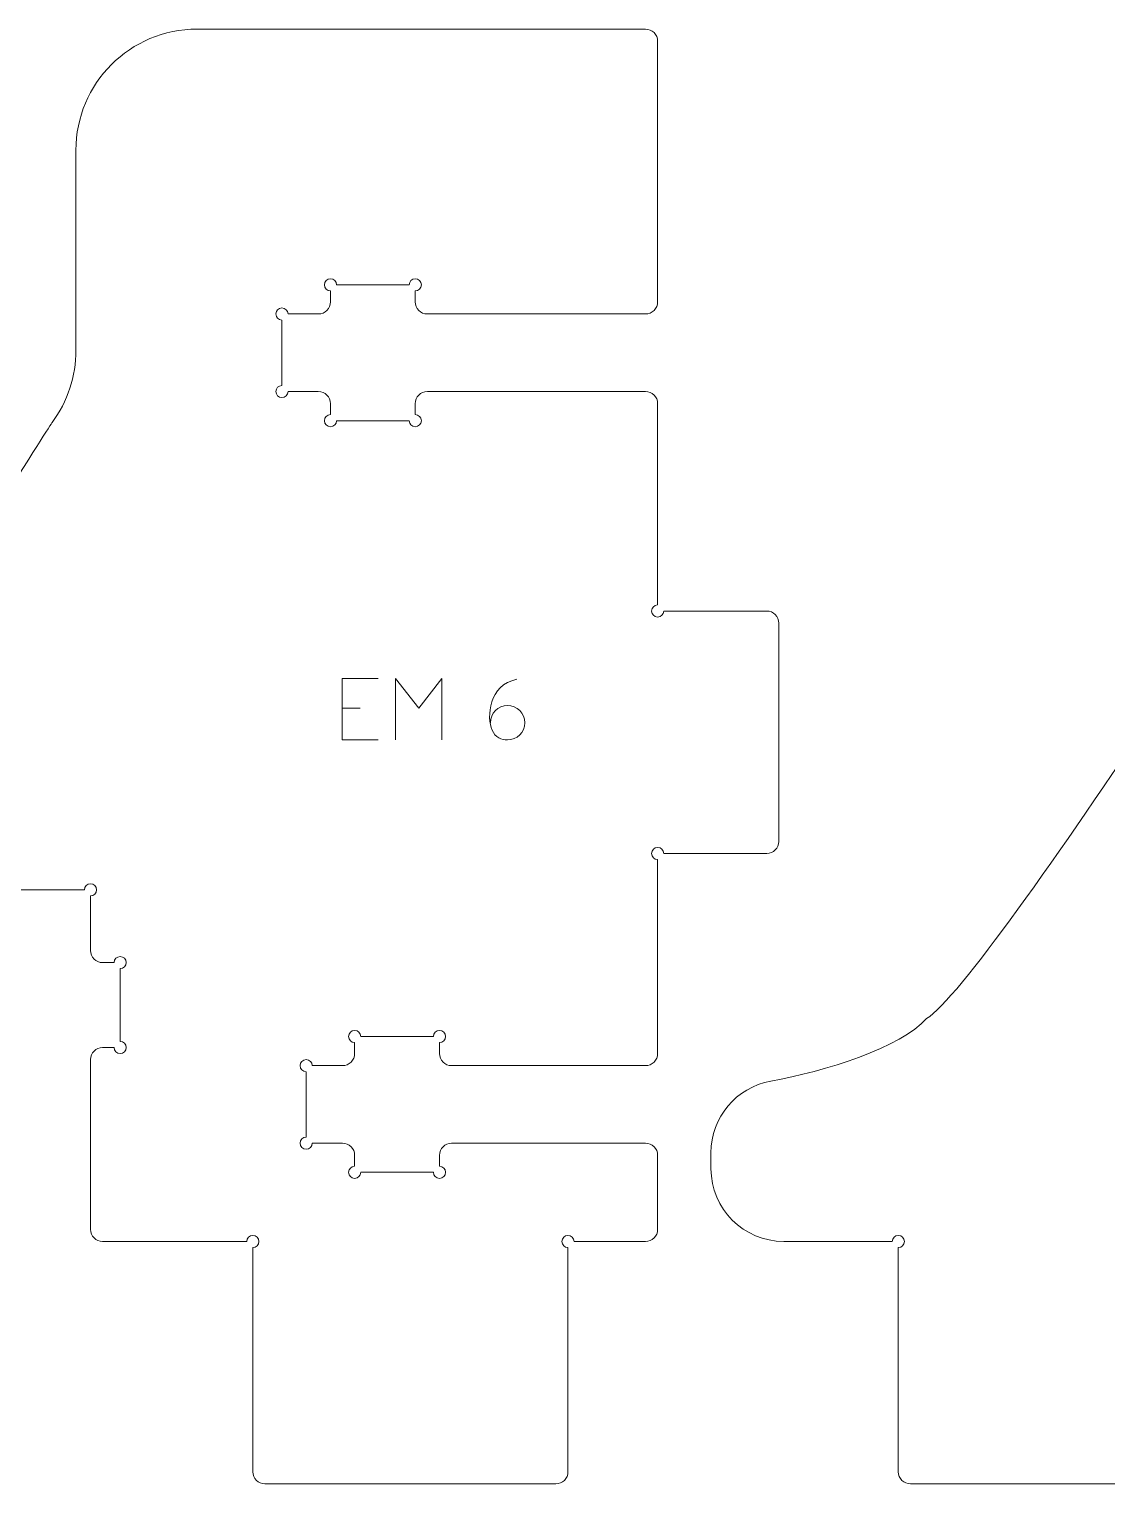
# Model space of a CAD drawing. Header units: inches. Extents: x 2 to 349, y -345 to -5.
# Drawn here: x 81.1 to 125.5, y -288.7 to -228.7 of the extents above; entities that cross this region are included whole.
import ezdxf

# ---------------------------------------------------------------- set-up
doc = ezdxf.new("R2010")
doc.units = ezdxf.units.IN
doc.header["$MEASUREMENT"] = 0
doc.layers.add('exterieur', color=7, linetype='Continuous')
doc.layers.add('gravure', color=7, linetype='Continuous')

# ---------------------------------------------------------------- blocks, each defined once
blk = doc.blocks.new('block 1030')
at = {"layer": 'exterieur', "lineweight": 0}
blk.add_open_spline([(82.026, -244.903), (82.026, -244.903), (67.459, -267.899), (64.873, -269.492)], degree=3, dxfattribs=at)
blk = doc.blocks.new('block 1031')
at = {"layer": 'exterieur', "lineweight": 0}
blk.add_lwpolyline([(83.008, -233.681), (83.008, -241.927)], dxfattribs=at)
blk = doc.blocks.new('block 1032')
at = {"layer": 'exterieur', "lineweight": 0}
blk.add_lwpolyline([(106.509, -228.681), (88.008, -228.681)], dxfattribs=at)
blk = doc.blocks.new('block 1033')
at = {"layer": 'exterieur', "lineweight": 0}
blk.add_lwpolyline([(107.008, -239.931), (107.008, -229.181)], dxfattribs=at)
blk = doc.blocks.new('block 1034')
at = {"layer": 'exterieur', "lineweight": 0}
blk.add_lwpolyline([(106.509, -240.431), (97.508, -240.431)], dxfattribs=at)
blk = doc.blocks.new('block 1035')
at = {"layer": 'exterieur', "lineweight": 0}
blk.add_lwpolyline([(97.008, -239.931), (97.008, -239.481)], dxfattribs=at)
blk = doc.blocks.new('block 1036')
at = {"layer": 'exterieur', "lineweight": 0}
blk.add_lwpolyline([(96.758, -239.231), (93.758, -239.231)], dxfattribs=at)
blk = doc.blocks.new('block 1037')
at = {"layer": 'exterieur', "lineweight": 0}
blk.add_lwpolyline([(93.508, -239.481), (93.508, -239.931)], dxfattribs=at)
blk = doc.blocks.new('block 1038')
at = {"layer": 'exterieur', "lineweight": 0}
blk.add_lwpolyline([(93.008, -240.431), (91.758, -240.431)], dxfattribs=at)
blk = doc.blocks.new('block 1039')
at = {"layer": 'exterieur', "lineweight": 0}
blk.add_lwpolyline([(91.508, -243.381), (91.508, -240.681)], dxfattribs=at)
blk = doc.blocks.new('block 1040')
at = {"layer": 'exterieur', "lineweight": 0}
blk.add_lwpolyline([(93.008, -243.631), (91.758, -243.631)], dxfattribs=at)
blk = doc.blocks.new('block 1041')
at = {"layer": 'exterieur', "lineweight": 0}
blk.add_lwpolyline([(93.508, -244.581), (93.508, -244.131)], dxfattribs=at)
blk = doc.blocks.new('block 1042')
at = {"layer": 'exterieur', "lineweight": 0}
blk.add_lwpolyline([(96.758, -244.831), (93.758, -244.831)], dxfattribs=at)
blk = doc.blocks.new('block 1043')
at = {"layer": 'exterieur', "lineweight": 0}
blk.add_lwpolyline([(97.008, -244.131), (97.008, -244.581)], dxfattribs=at)
blk = doc.blocks.new('block 1044')
at = {"layer": 'exterieur', "lineweight": 0}
blk.add_lwpolyline([(106.509, -243.631), (97.508, -243.631)], dxfattribs=at)
blk = doc.blocks.new('block 1045')
at = {"layer": 'exterieur', "lineweight": 0}
blk.add_lwpolyline([(107.008, -252.431), (107.008, -244.131)], dxfattribs=at)
blk = doc.blocks.new('block 1046')
at = {"layer": 'exterieur', "lineweight": 0}
blk.add_lwpolyline([(111.508, -252.681), (107.258, -252.681)], dxfattribs=at)
blk = doc.blocks.new('block 1047')
at = {"layer": 'exterieur', "lineweight": 0}
blk.add_lwpolyline([(112.008, -262.181), (112.008, -253.181)], dxfattribs=at)
blk = doc.blocks.new('block 1048')
at = {"layer": 'exterieur', "lineweight": 0}
blk.add_lwpolyline([(107.258, -262.681), (111.508, -262.681)], dxfattribs=at)
blk = doc.blocks.new('block 1049')
at = {"layer": 'exterieur', "lineweight": 0}
blk.add_lwpolyline([(107.008, -270.931), (107.008, -262.931)], dxfattribs=at)
blk = doc.blocks.new('block 1050')
at = {"layer": 'exterieur', "lineweight": 0}
blk.add_lwpolyline([(106.509, -271.431), (98.508, -271.431)], dxfattribs=at)
blk = doc.blocks.new('block 1051')
at = {"layer": 'exterieur', "lineweight": 0}
blk.add_lwpolyline([(98.008, -270.931), (98.008, -270.481)], dxfattribs=at)
blk = doc.blocks.new('block 1052')
at = {"layer": 'exterieur', "lineweight": 0}
blk.add_lwpolyline([(97.758, -270.231), (94.758, -270.231)], dxfattribs=at)
blk = doc.blocks.new('block 1053')
at = {"layer": 'exterieur', "lineweight": 0}
blk.add_lwpolyline([(94.508, -270.481), (94.508, -270.931)], dxfattribs=at)
blk = doc.blocks.new('block 1054')
at = {"layer": 'exterieur', "lineweight": 0}
blk.add_lwpolyline([(94.008, -271.431), (92.759, -271.431)], dxfattribs=at)
blk = doc.blocks.new('block 1055')
at = {"layer": 'exterieur', "lineweight": 0}
blk.add_lwpolyline([(92.508, -274.381), (92.508, -271.681)], dxfattribs=at)
blk = doc.blocks.new('block 1056')
at = {"layer": 'exterieur', "lineweight": 0}
blk.add_lwpolyline([(94.008, -274.631), (92.759, -274.631)], dxfattribs=at)
blk = doc.blocks.new('block 1057')
at = {"layer": 'exterieur', "lineweight": 0}
blk.add_lwpolyline([(94.508, -275.581), (94.508, -275.131)], dxfattribs=at)
blk = doc.blocks.new('block 1058')
at = {"layer": 'exterieur', "lineweight": 0}
blk.add_lwpolyline([(97.758, -275.831), (94.758, -275.831)], dxfattribs=at)
blk = doc.blocks.new('block 1059')
at = {"layer": 'exterieur', "lineweight": 0}
blk.add_lwpolyline([(98.008, -275.131), (98.008, -275.581)], dxfattribs=at)
blk = doc.blocks.new('block 1060')
at = {"layer": 'exterieur', "lineweight": 0}
blk.add_lwpolyline([(106.509, -274.631), (98.508, -274.631)], dxfattribs=at)
blk = doc.blocks.new('block 1061')
at = {"layer": 'exterieur', "lineweight": 0}
blk.add_lwpolyline([(107.008, -278.181), (107.008, -275.131)], dxfattribs=at)
blk = doc.blocks.new('block 1062')
at = {"layer": 'exterieur', "lineweight": 0}
blk.add_lwpolyline([(103.558, -278.681), (106.509, -278.681)], dxfattribs=at)
blk = doc.blocks.new('block 1063')
at = {"layer": 'exterieur', "lineweight": 0}
blk.add_lwpolyline([(103.308, -288.181), (103.308, -278.931)], dxfattribs=at)
blk = doc.blocks.new('block 1064')
at = {"layer": 'exterieur', "lineweight": 0}
blk.add_lwpolyline([(90.809, -288.681), (102.809, -288.681)], dxfattribs=at)
blk = doc.blocks.new('block 1065')
at = {"layer": 'exterieur', "lineweight": 0}
blk.add_lwpolyline([(90.308, -278.931), (90.308, -288.181)], dxfattribs=at)
blk = doc.blocks.new('block 1066')
at = {"layer": 'exterieur', "lineweight": 0}
blk.add_lwpolyline([(84.109, -278.681), (90.058, -278.681)], dxfattribs=at)
blk = doc.blocks.new('block 1067')
at = {"layer": 'exterieur', "lineweight": 0}
blk.add_lwpolyline([(83.608, -271.181), (83.608, -278.181)], dxfattribs=at)
blk = doc.blocks.new('block 1068')
at = {"layer": 'exterieur', "lineweight": 0}
blk.add_lwpolyline([(84.583, -270.681), (84.109, -270.681)], dxfattribs=at)
blk = doc.blocks.new('block 1069')
at = {"layer": 'exterieur', "lineweight": 0}
blk.add_lwpolyline([(84.833, -267.431), (84.833, -270.431)], dxfattribs=at)
blk = doc.blocks.new('block 1070')
at = {"layer": 'exterieur', "lineweight": 0}
blk.add_lwpolyline([(84.109, -267.181), (84.583, -267.181)], dxfattribs=at)
blk = doc.blocks.new('block 1071')
at = {"layer": 'exterieur', "lineweight": 0}
blk.add_lwpolyline([(83.608, -264.431), (83.608, -266.681)], dxfattribs=at)
blk = doc.blocks.new('block 1072')
at = {"layer": 'exterieur', "lineweight": 0}
blk.add_lwpolyline([(80.658, -264.181), (83.358, -264.181)], dxfattribs=at)
blk = doc.blocks.new('block 1084')
at = {"layer": 'exterieur', "lineweight": 0}
blk.add_open_spline([(83.008, -241.927), (83.008, -242.999), (82.664, -244.042), (82.026, -244.903)], degree=3, dxfattribs=at)
blk = doc.blocks.new('block 1085')
at = {"layer": 'exterieur', "lineweight": 0}
blk.add_open_spline([(88.008, -228.681), (85.247, -228.681), (83.008, -230.92), (83.008, -233.681)], degree=3, dxfattribs=at)
blk = doc.blocks.new('block 1086')
at = {"layer": 'exterieur', "lineweight": 0}
blk.add_open_spline([(107.008, -229.181), (107.008, -228.905), (106.784, -228.681), (106.509, -228.681)], degree=3, dxfattribs=at)
blk = doc.blocks.new('block 1087')
at = {"layer": 'exterieur', "lineweight": 0}
blk.add_open_spline([(106.509, -240.431), (106.784, -240.431), (107.008, -240.207), (107.008, -239.931)], degree=3, dxfattribs=at)
blk = doc.blocks.new('block 1088')
at = {"layer": 'exterieur', "lineweight": 0}
blk.add_open_spline([(97.008, -239.931), (97.008, -240.207), (97.232, -240.431), (97.508, -240.431)], degree=3, dxfattribs=at)
blk = doc.blocks.new('block 1089')
at = {"layer": 'exterieur', "lineweight": 0}
blk.add_open_spline([(97.008, -239.481), (97.146, -239.481), (97.259, -239.369), (97.259, -239.231), (97.259, -239.093), (97.146, -238.981), (97.008, -238.981), (96.87, -238.981), (96.758, -239.093), (96.758, -239.231)], degree=3, knots=[0, 0, 0, 0, 1, 1, 1, 2, 2, 2, 3, 3, 3, 3], dxfattribs=at)
blk = doc.blocks.new('block 1090')
at = {"layer": 'exterieur', "lineweight": 0}
blk.add_open_spline([(93.758, -239.231), (93.758, -239.093), (93.647, -238.981), (93.508, -238.981), (93.37, -238.981), (93.258, -239.093), (93.258, -239.231), (93.258, -239.369), (93.37, -239.481), (93.508, -239.481)], degree=3, knots=[0, 0, 0, 0, 1, 1, 1, 2, 2, 2, 3, 3, 3, 3], dxfattribs=at)
blk = doc.blocks.new('block 1091')
at = {"layer": 'exterieur', "lineweight": 0}
blk.add_open_spline([(93.008, -240.431), (93.284, -240.431), (93.508, -240.207), (93.508, -239.931)], degree=3, dxfattribs=at)
blk = doc.blocks.new('block 1092')
at = {"layer": 'exterieur', "lineweight": 0}
blk.add_open_spline([(91.758, -240.431), (91.758, -240.293), (91.646, -240.181), (91.508, -240.181), (91.37, -240.181), (91.258, -240.293), (91.258, -240.431), (91.258, -240.569), (91.37, -240.681), (91.508, -240.681)], degree=3, knots=[0, 0, 0, 0, 1, 1, 1, 2, 2, 2, 3, 3, 3, 3], dxfattribs=at)
blk = doc.blocks.new('block 1093')
at = {"layer": 'exterieur', "lineweight": 0}
blk.add_open_spline([(91.508, -243.381), (91.37, -243.381), (91.258, -243.493), (91.258, -243.631), (91.258, -243.769), (91.37, -243.881), (91.508, -243.881), (91.646, -243.881), (91.758, -243.769), (91.758, -243.631)], degree=3, knots=[0, 0, 0, 0, 1, 1, 1, 2, 2, 2, 3, 3, 3, 3], dxfattribs=at)
blk = doc.blocks.new('block 1094')
at = {"layer": 'exterieur', "lineweight": 0}
blk.add_open_spline([(93.508, -244.131), (93.508, -243.855), (93.284, -243.631), (93.008, -243.631)], degree=3, dxfattribs=at)
blk = doc.blocks.new('block 1095')
at = {"layer": 'exterieur', "lineweight": 0}
blk.add_open_spline([(93.508, -244.581), (93.37, -244.581), (93.258, -244.693), (93.258, -244.831), (93.258, -244.969), (93.37, -245.081), (93.508, -245.081), (93.647, -245.081), (93.758, -244.969), (93.758, -244.831)], degree=3, knots=[0, 0, 0, 0, 1, 1, 1, 2, 2, 2, 3, 3, 3, 3], dxfattribs=at)
blk = doc.blocks.new('block 1096')
at = {"layer": 'exterieur', "lineweight": 0}
blk.add_open_spline([(96.758, -244.831), (96.758, -244.969), (96.87, -245.081), (97.008, -245.081), (97.146, -245.081), (97.259, -244.969), (97.259, -244.831), (97.259, -244.693), (97.146, -244.581), (97.008, -244.581)], degree=3, knots=[0, 0, 0, 0, 1, 1, 1, 2, 2, 2, 3, 3, 3, 3], dxfattribs=at)
blk = doc.blocks.new('block 1097')
at = {"layer": 'exterieur', "lineweight": 0}
blk.add_open_spline([(97.508, -243.631), (97.232, -243.631), (97.008, -243.855), (97.008, -244.131)], degree=3, dxfattribs=at)
blk = doc.blocks.new('block 1098')
at = {"layer": 'exterieur', "lineweight": 0}
blk.add_open_spline([(107.008, -244.131), (107.008, -243.855), (106.784, -243.631), (106.509, -243.631)], degree=3, dxfattribs=at)
blk = doc.blocks.new('block 1099')
at = {"layer": 'exterieur', "lineweight": 0}
blk.add_open_spline([(107.008, -252.431), (106.87, -252.431), (106.758, -252.543), (106.758, -252.681), (106.758, -252.819), (106.87, -252.931), (107.008, -252.931), (107.147, -252.931), (107.258, -252.819), (107.258, -252.681)], degree=3, knots=[0, 0, 0, 0, 1, 1, 1, 2, 2, 2, 3, 3, 3, 3], dxfattribs=at)
blk = doc.blocks.new('block 1100')
at = {"layer": 'exterieur', "lineweight": 0}
blk.add_open_spline([(112.008, -253.181), (112.008, -252.905), (111.784, -252.681), (111.508, -252.681)], degree=3, dxfattribs=at)
blk = doc.blocks.new('block 1101')
at = {"layer": 'exterieur', "lineweight": 0}
blk.add_open_spline([(111.508, -262.681), (111.784, -262.681), (112.008, -262.457), (112.008, -262.181)], degree=3, dxfattribs=at)
blk = doc.blocks.new('block 1102')
at = {"layer": 'exterieur', "lineweight": 0}
blk.add_open_spline([(107.258, -262.681), (107.258, -262.543), (107.147, -262.431), (107.008, -262.431), (106.87, -262.431), (106.758, -262.543), (106.758, -262.681), (106.758, -262.819), (106.87, -262.931), (107.008, -262.931)], degree=3, knots=[0, 0, 0, 0, 1, 1, 1, 2, 2, 2, 3, 3, 3, 3], dxfattribs=at)
blk = doc.blocks.new('block 1103')
at = {"layer": 'exterieur', "lineweight": 0}
blk.add_open_spline([(106.509, -271.431), (106.784, -271.431), (107.008, -271.207), (107.008, -270.931)], degree=3, dxfattribs=at)
blk = doc.blocks.new('block 1104')
at = {"layer": 'exterieur', "lineweight": 0}
blk.add_open_spline([(98.008, -270.931), (98.008, -271.207), (98.232, -271.431), (98.508, -271.431)], degree=3, dxfattribs=at)
blk = doc.blocks.new('block 1105')
at = {"layer": 'exterieur', "lineweight": 0}
blk.add_open_spline([(98.008, -270.481), (98.147, -270.481), (98.258, -270.369), (98.258, -270.231), (98.258, -270.093), (98.147, -269.981), (98.008, -269.981), (97.87, -269.981), (97.758, -270.093), (97.758, -270.231)], degree=3, knots=[0, 0, 0, 0, 1, 1, 1, 2, 2, 2, 3, 3, 3, 3], dxfattribs=at)
blk = doc.blocks.new('block 1106')
at = {"layer": 'exterieur', "lineweight": 0}
blk.add_open_spline([(94.758, -270.231), (94.758, -270.093), (94.646, -269.981), (94.508, -269.981), (94.37, -269.981), (94.259, -270.093), (94.259, -270.231), (94.259, -270.369), (94.37, -270.481), (94.508, -270.481)], degree=3, knots=[0, 0, 0, 0, 1, 1, 1, 2, 2, 2, 3, 3, 3, 3], dxfattribs=at)
blk = doc.blocks.new('block 1107')
at = {"layer": 'exterieur', "lineweight": 0}
blk.add_open_spline([(94.008, -271.431), (94.285, -271.431), (94.508, -271.207), (94.508, -270.931)], degree=3, dxfattribs=at)
blk = doc.blocks.new('block 1108')
at = {"layer": 'exterieur', "lineweight": 0}
blk.add_open_spline([(92.759, -271.431), (92.759, -271.293), (92.646, -271.181), (92.508, -271.181), (92.37, -271.181), (92.258, -271.293), (92.258, -271.431), (92.258, -271.569), (92.37, -271.681), (92.508, -271.681)], degree=3, knots=[0, 0, 0, 0, 1, 1, 1, 2, 2, 2, 3, 3, 3, 3], dxfattribs=at)
blk = doc.blocks.new('block 1109')
at = {"layer": 'exterieur', "lineweight": 0}
blk.add_open_spline([(92.508, -274.381), (92.37, -274.381), (92.258, -274.493), (92.258, -274.631), (92.258, -274.769), (92.37, -274.881), (92.508, -274.881), (92.646, -274.881), (92.759, -274.769), (92.759, -274.631)], degree=3, knots=[0, 0, 0, 0, 1, 1, 1, 2, 2, 2, 3, 3, 3, 3], dxfattribs=at)
blk = doc.blocks.new('block 1110')
at = {"layer": 'exterieur', "lineweight": 0}
blk.add_open_spline([(94.508, -275.131), (94.508, -274.855), (94.285, -274.631), (94.008, -274.631)], degree=3, dxfattribs=at)
blk = doc.blocks.new('block 1111')
at = {"layer": 'exterieur', "lineweight": 0}
blk.add_open_spline([(94.508, -275.581), (94.37, -275.581), (94.259, -275.693), (94.259, -275.831), (94.259, -275.969), (94.37, -276.081), (94.508, -276.081), (94.646, -276.081), (94.758, -275.969), (94.758, -275.831)], degree=3, knots=[0, 0, 0, 0, 1, 1, 1, 2, 2, 2, 3, 3, 3, 3], dxfattribs=at)
blk = doc.blocks.new('block 1112')
at = {"layer": 'exterieur', "lineweight": 0}
blk.add_open_spline([(97.758, -275.831), (97.758, -275.969), (97.87, -276.081), (98.008, -276.081), (98.147, -276.081), (98.258, -275.969), (98.258, -275.831), (98.258, -275.693), (98.147, -275.581), (98.008, -275.581)], degree=3, knots=[0, 0, 0, 0, 1, 1, 1, 2, 2, 2, 3, 3, 3, 3], dxfattribs=at)
blk = doc.blocks.new('block 1113')
at = {"layer": 'exterieur', "lineweight": 0}
blk.add_open_spline([(98.508, -274.631), (98.232, -274.631), (98.008, -274.855), (98.008, -275.131)], degree=3, dxfattribs=at)
blk = doc.blocks.new('block 1114')
at = {"layer": 'exterieur', "lineweight": 0}
blk.add_open_spline([(107.008, -275.131), (107.008, -274.855), (106.784, -274.631), (106.509, -274.631)], degree=3, dxfattribs=at)
blk = doc.blocks.new('block 1115')
at = {"layer": 'exterieur', "lineweight": 0}
blk.add_open_spline([(106.509, -278.681), (106.784, -278.681), (107.008, -278.457), (107.008, -278.181)], degree=3, dxfattribs=at)
blk = doc.blocks.new('block 1116')
at = {"layer": 'exterieur', "lineweight": 0}
blk.add_open_spline([(103.558, -278.681), (103.558, -278.543), (103.447, -278.431), (103.308, -278.431), (103.17, -278.431), (103.058, -278.543), (103.058, -278.681), (103.058, -278.819), (103.17, -278.931), (103.308, -278.931)], degree=3, knots=[0, 0, 0, 0, 1, 1, 1, 2, 2, 2, 3, 3, 3, 3], dxfattribs=at)
blk = doc.blocks.new('block 1117')
at = {"layer": 'exterieur', "lineweight": 0}
blk.add_open_spline([(102.809, -288.681), (103.084, -288.681), (103.308, -288.457), (103.308, -288.181)], degree=3, dxfattribs=at)
blk = doc.blocks.new('block 1118')
at = {"layer": 'exterieur', "lineweight": 0}
blk.add_open_spline([(90.308, -288.181), (90.308, -288.457), (90.532, -288.681), (90.809, -288.681)], degree=3, dxfattribs=at)
blk = doc.blocks.new('block 1119')
at = {"layer": 'exterieur', "lineweight": 0}
blk.add_open_spline([(90.308, -278.931), (90.446, -278.931), (90.558, -278.819), (90.558, -278.681), (90.558, -278.543), (90.446, -278.431), (90.308, -278.431), (90.17, -278.431), (90.058, -278.543), (90.058, -278.681)], degree=3, knots=[0, 0, 0, 0, 1, 1, 1, 2, 2, 2, 3, 3, 3, 3], dxfattribs=at)
blk = doc.blocks.new('block 1120')
at = {"layer": 'exterieur', "lineweight": 0}
blk.add_open_spline([(83.608, -278.181), (83.608, -278.457), (83.832, -278.681), (84.109, -278.681)], degree=3, dxfattribs=at)
blk = doc.blocks.new('block 1121')
at = {"layer": 'exterieur', "lineweight": 0}
blk.add_open_spline([(84.109, -270.681), (83.832, -270.681), (83.608, -270.905), (83.608, -271.181)], degree=3, dxfattribs=at)
blk = doc.blocks.new('block 1122')
at = {"layer": 'exterieur', "lineweight": 0}
blk.add_open_spline([(84.583, -270.681), (84.583, -270.819), (84.695, -270.931), (84.833, -270.931), (84.971, -270.931), (85.084, -270.819), (85.084, -270.681), (85.084, -270.543), (84.971, -270.431), (84.833, -270.431)], degree=3, knots=[0, 0, 0, 0, 1, 1, 1, 2, 2, 2, 3, 3, 3, 3], dxfattribs=at)
blk = doc.blocks.new('block 1123')
at = {"layer": 'exterieur', "lineweight": 0}
blk.add_open_spline([(84.833, -267.431), (84.971, -267.431), (85.084, -267.319), (85.084, -267.181), (85.084, -267.043), (84.971, -266.931), (84.833, -266.931), (84.695, -266.931), (84.583, -267.043), (84.583, -267.181)], degree=3, knots=[0, 0, 0, 0, 1, 1, 1, 2, 2, 2, 3, 3, 3, 3], dxfattribs=at)
blk = doc.blocks.new('block 1124')
at = {"layer": 'exterieur', "lineweight": 0}
blk.add_open_spline([(83.608, -266.681), (83.608, -266.957), (83.832, -267.181), (84.109, -267.181)], degree=3, dxfattribs=at)
blk = doc.blocks.new('block 1125')
at = {"layer": 'exterieur', "lineweight": 0}
blk.add_open_spline([(83.608, -264.431), (83.746, -264.431), (83.858, -264.319), (83.858, -264.181), (83.858, -264.043), (83.746, -263.931), (83.608, -263.931), (83.47, -263.931), (83.358, -264.043), (83.358, -264.181)], degree=3, knots=[0, 0, 0, 0, 1, 1, 1, 2, 2, 2, 3, 3, 3, 3], dxfattribs=at)
blk = doc.blocks.new('block 1138')
at = {"layer": 'exterieur', "lineweight": 0}
blk.add_open_spline([(111.675, -272.071), (113.887, -271.672), (117.073, -270.681), (118.102, -269.492)], degree=3, dxfattribs=at)
blk = doc.blocks.new('block 1139')
at = {"layer": 'exterieur', "lineweight": 0}
blk.add_open_spline([(135.256, -244.903), (135.256, -244.903), (120.689, -267.899), (118.102, -269.492)], degree=3, dxfattribs=at)
blk = doc.blocks.new('block 1189')
at = {"layer": 'exterieur', "lineweight": 0}
blk.add_lwpolyline([(117.438, -288.681), (126.438, -288.681)], dxfattribs=at)
blk = doc.blocks.new('block 1190')
at = {"layer": 'exterieur', "lineweight": 0}
blk.add_lwpolyline([(116.938, -278.931), (116.938, -288.181)], dxfattribs=at)
blk = doc.blocks.new('block 1191')
at = {"layer": 'exterieur', "lineweight": 0}
blk.add_lwpolyline([(112.208, -278.681), (116.688, -278.681)], dxfattribs=at)
blk = doc.blocks.new('block 1192')
at = {"layer": 'exterieur', "lineweight": 0}
blk.add_lwpolyline([(109.208, -275.681), (109.208, -275.023)], dxfattribs=at)
blk = doc.blocks.new('block 1243')
at = {"layer": 'exterieur', "lineweight": 0}
blk.add_open_spline([(116.938, -288.181), (116.938, -288.457), (117.162, -288.681), (117.438, -288.681)], degree=3, dxfattribs=at)
blk = doc.blocks.new('block 1244')
at = {"layer": 'exterieur', "lineweight": 0}
blk.add_open_spline([(116.938, -278.931), (117.076, -278.931), (117.188, -278.819), (117.188, -278.681), (117.188, -278.543), (117.076, -278.431), (116.938, -278.431), (116.8, -278.431), (116.688, -278.543), (116.688, -278.681)], degree=3, knots=[0, 0, 0, 0, 1, 1, 1, 2, 2, 2, 3, 3, 3, 3], dxfattribs=at)
blk = doc.blocks.new('block 1245')
at = {"layer": 'exterieur', "lineweight": 0}
blk.add_open_spline([(109.208, -275.681), (109.208, -277.338), (110.551, -278.681), (112.208, -278.681)], degree=3, dxfattribs=at)
blk = doc.blocks.new('block 1246')
at = {"layer": 'exterieur', "lineweight": 0}
blk.add_open_spline([(109.208, -275.023), (109.208, -273.572), (110.247, -272.329), (111.675, -272.071)], degree=3, dxfattribs=at)
blk = doc.blocks.new('block 2920')
at = {"layer": 'gravure', "lineweight": 0}
for points in [[(93.992, -255.469), (93.992, -257.991)], [(93.992, -255.469), (95.479, -255.469)], [(96.191, -257.991), (96.191, -255.469), (97.15, -256.694), (98.109, -255.469), (98.109, -257.991)], [(93.992, -256.682), (94.735, -256.682)], [(93.992, -257.991), (95.479, -257.991)]]:
    blk.add_lwpolyline(points, dxfattribs=at)
blk = doc.blocks.new('block 2919')
at = {"layer": 'gravure', "lineweight": 0}
blk.add_open_spline([(100.106, -257.291), (100.106, -256.899), (100.424, -256.581), (100.815, -256.581), (101.207, -256.581), (101.525, -256.899), (101.525, -257.291), (101.525, -257.682), (101.207, -258), (100.815, -258), (100.571, -258), (100.304, -257.886), (100.181, -257.596), (99.95, -257.044), (100.029, -255.729), (101.196, -255.498)], degree=3, knots=[0, 0, 0, 0, 1, 1, 1, 2, 2, 2, 3, 3, 3, 4, 4, 4, 5, 5, 5, 5], dxfattribs=at)
at = {"layer": 'gravure'}
blk.add_blockref('block 2920', (0, 0), dxfattribs=at)

msp = doc.modelspace()

# ---------------------------------------------------------------- block references
at = {"layer": 'exterieur'}
for name in ['block 1085', 'block 1032', 'block 1086', 'block 1033', 'block 1031', 'block 1090', 'block 1036', 'block 1089', 'block 1091', 'block 1037', 'block 1035', 'block 1088', 'block 1087', 'block 1092', 'block 1038', 'block 1034', 'block 1039', 'block 1084', 'block 1093', 'block 1040', 'block 1094', 'block 1041', 'block 1097', 'block 1043', 'block 1044', 'block 1098', 'block 1045', 'block 1095', 'block 1096', 'block 1030', 'block 1042', 'block 1139', 'block 1099', 'block 1046', 'block 1100', 'block 1047', 'block 1101', 'block 1102', 'block 1048', 'block 1049', 'block 1125', 'block 1072', 'block 1071', 'block 1124', 'block 1123', 'block 1070', 'block 1069', 'block 1106', 'block 1105', 'block 1138', 'block 1122', 'block 1053', 'block 1052', 'block 1051', 'block 1121', 'block 1067', 'block 1068', 'block 1108', 'block 1107', 'block 1104', 'block 1103', 'block 1055', 'block 1054', 'block 1050', 'block 1246', 'block 1109', 'block 1056', 'block 1110', 'block 1113', 'block 1060', 'block 1114', 'block 1057', 'block 1059', 'block 1061', 'block 1192', 'block 1111', 'block 1058', 'block 1112', 'block 1245', 'block 1120', 'block 1115', 'block 1066', 'block 1119', 'block 1065', 'block 1116', 'block 1063', 'block 1062', 'block 1191', 'block 1244', 'block 1190', 'block 1118', 'block 1117', 'block 1243', 'block 1064', 'block 1189']:
    msp.add_blockref(name, (0, 0), dxfattribs=at)
at = {"layer": 'gravure'}
msp.add_blockref('block 2919', (0, 0), dxfattribs=at)

doc.saveas('drawing.dxf')
